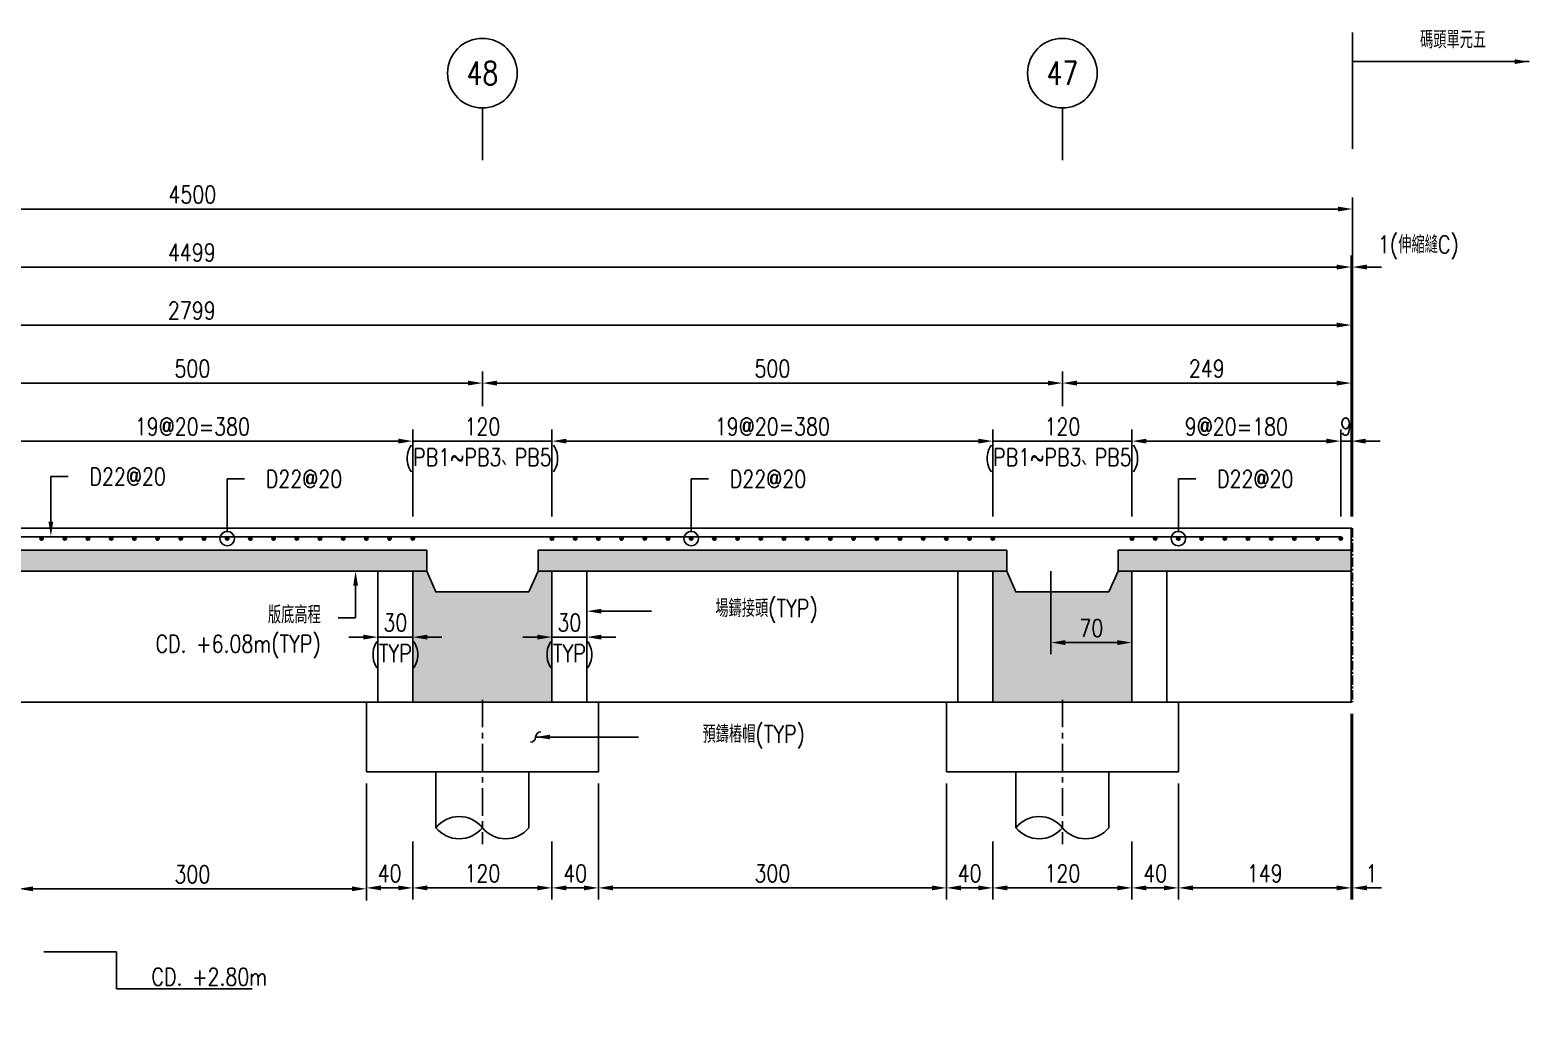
# Model space of a CAD drawing. Extents: x -791 to 13121, y -31587 to 2944.
# Drawn here: x 10634 to 11926, y -23835 to -22982 of the extents above; entities that cross this region are included whole.
import ezdxf
from ezdxf import colors
from ezdxf.entities.mleader import LeaderData, LeaderLine
from ezdxf.enums import TextEntityAlignment as Align
from ezdxf.math import Vec2, Vec3

# ---------------------------------------------------------------- set-up
doc = ezdxf.new("R2010")
doc.units = 0
doc.header["$LTSCALE"] = 0.05
doc.linetypes.add('CENTER', pattern=[50.8, 31.75, -6.35, 6.35, -6.35])
doc.layers.get('0').update_dxf_attribs({"linetype": 'CONTINUOUS'})
doc.layers.get('Defpoints').update_dxf_attribs({"linetype": 'CONTINUOUS'})
for name, color, linetype in [('HB_0', 7, 'CONTINUOUS'), ('HB_DIM', 1, 'CONTINUOUS'), ('HB_ReBar', 3, 'CONTINUOUS'), ('HB_SYMBOLS', 7, 'CONTINUOUS'), ('底圖', 7, 'CONTINUOUS'), ('預鑄梁', 4, 'CONTINUOUS'), ('預鑄版_HATCH', 253, 'CONTINUOUS')]:
    doc.layers.add(name, color=color, linetype=linetype)
doc.styles.get("Standard").update_dxf_attribs({"font": 'ROMANS.shx', "width": 0.8, "bigfont": 'lchinap.shx'})
doc.dimstyles.new('50cm', dxfattribs={"dimscale": 5, "dimtxt": 3, "dimasz": 2.5, "dimexe": 2, "dimexo": 2, "dimgap": 1, "dimtad": 1, "dimdsep": 46, "dimtxsty": 'Standard', "dimcen": 0, "dimclrt": 2, "dimadec": 0, "dimazin": 0, "dimtfac": 1, "dimtix": 1, "dimtmove": 2, "dimatfit": 3, "dimfxl": 0, "dimtolj": 1, "dimtzin": 0, "dimarcsym": 0})

# ---------------------------------------------------------------- blocks, each defined once
blk = doc.blocks.new('gr_t')
at = {"layer": 'HB_SYMBOLS', "color": 4, "linetype": 'Continuous'}
blk.add_line((0, -6), (0, -15), dxfattribs=at)
blk.add_circle((0, 0), 6, dxfattribs=at)
at = {"layer": 'HB_SYMBOLS', "color": 4, "linetype": 'Continuous', "width": 0.8}
blk.add_attdef('A', text='', height=4.5, dxfattribs=at).set_placement((0, 0), align=Align.MIDDLE)
blk = doc.blocks.new('*D2261')
at = {"layer": 'Defpoints', "color": 0}
for p in [(1999, 375), (1999, 150), (2000, 150)]:
    blk.add_point(p, dxfattribs=at)
at = {"layer": 'HB_DIM', "color": 0, "lineweight": -2}
for p, q in [((1986.5, 375), (1974, 375)), ((1999, 160), (1999, 385)), ((2000, 375), (1999, 375)), ((2000, 160), (2000, 385)), ((2012.5, 375), (2025, 375))]:
    blk.add_line(p, q, dxfattribs=at)
at = {"layer": 'HB_DIM', "color": 0}
for points in [[(1986.5, 377.1), (1986.5, 372.9), (1999, 375)], [(2012.5, 377.1), (2012.5, 372.9), (2000, 375)]]:
    blk.add_solid(points, dxfattribs=at)
at = {"layer": 'HB_DIM', "color": 2, "insert": (2056.9, 391.9), "char_height": 15, "attachment_point": 5}
blk.add_mtext('\\A1;1(伸縮縫C)', dxfattribs=at)
blk = doc.blocks.new('*D2262')
at = {"layer": 'Defpoints', "color": 0}
for p in [(1690, 225), (1310, 150), (1690, 150)]:
    blk.add_point(p, dxfattribs=at)
at = {"layer": 'HB_DIM', "color": 0, "lineweight": -2}
for p, q in [((1310, 160), (1310, 235)), ((1690, 160), (1690, 235)), ((1322.5, 225), (1677.5, 225))]:
    blk.add_line(p, q, dxfattribs=at)
at = {"layer": 'HB_DIM', "color": 0}
for points in [[(1322.5, 227.1), (1322.5, 222.9), (1310, 225)], [(1677.5, 227.1), (1677.5, 222.9), (1690, 225)]]:
    blk.add_solid(points, dxfattribs=at)
at = {"layer": 'HB_DIM', "color": 2, "insert": (1500, 237.5), "char_height": 15, "attachment_point": 5}
blk.add_mtext('\\A1;19@20=380', dxfattribs=at)
blk = doc.blocks.new('ReBarPoint')
at = {"layer": 'HB_0'}
h = blk.add_hatch(color=0, dxfattribs=at)
h.dxf.hatch_style = 1
edge = h.paths.add_edge_path()
edge.add_arc((0, 0), 1.5, 0, 360)
at = {"layer": 'HB_ReBar', "color": 0}
blk.add_circle((0, 0), 1.5, dxfattribs=at)
blk = doc.blocks.new('預鑄樁帽2x2')
at = {"layer": 'HB_0'}
blk.add_lwpolyline([(-100, 0), (100, 0), (100, 60), (-100, 60)], close=True, dxfattribs=at)
blk = doc.blocks.new('PS57')
at = {"layer": '預鑄版_HATCH', "linetype": 'Continuous'}
h = blk.add_hatch(color=256, dxfattribs=at)
h.dxf.hatch_style = 2
h.paths.add_polyline_path([(0, 18), (404, 18), (404, 0), (0, 0)])
at = {"layer": 'HB_0', "color": 7, "linetype": 'Continuous'}
blk.add_lwpolyline([(0, 18), (404, 18), (404, 0), (0, 0)], close=True, dxfattribs=at)
blk = doc.blocks.new('*D2231')
at = {"layer": 'Defpoints', "color": 0}
for p in [(1190, 225), (810, 150), (1190, 150)]:
    blk.add_point(p, dxfattribs=at)
at = {"layer": 'HB_DIM', "color": 0, "lineweight": -2}
for p, q in [((810, 160), (810, 235)), ((1190, 160), (1190, 235)), ((822.5, 225), (1177.5, 225))]:
    blk.add_line(p, q, dxfattribs=at)
at = {"layer": 'HB_DIM', "color": 0}
for points in [[(822.5, 227.1), (822.5, 222.9), (810, 225)], [(1177.5, 227.1), (1177.5, 222.9), (1190, 225)]]:
    blk.add_solid(points, dxfattribs=at)
at = {"layer": 'HB_DIM', "color": 2, "insert": (1000, 237.5), "char_height": 15, "attachment_point": 5}
blk.add_mtext('\\A1;19@20=380', dxfattribs=at)
blk = doc.blocks.new('*D2233')
at = {"layer": 'Defpoints', "color": 0}
for p in [(1990, 225), (1810, 150), (1990, 150)]:
    blk.add_point(p, dxfattribs=at)
at = {"layer": 'HB_DIM', "color": 0, "lineweight": -2}
for p, q in [((1810, 160), (1810, 235)), ((1990, 160), (1990, 235)), ((1822.5, 225), (1977.5, 225))]:
    blk.add_line(p, q, dxfattribs=at)
at = {"layer": 'HB_DIM', "color": 0}
for points in [[(1822.5, 227.1), (1822.5, 222.9), (1810, 225)], [(1977.5, 227.1), (1977.5, 222.9), (1990, 225)]]:
    blk.add_solid(points, dxfattribs=at)
at = {"layer": 'HB_DIM', "color": 2, "insert": (1900, 237.5), "char_height": 15, "attachment_point": 5}
blk.add_mtext('\\A1;9@20=180', dxfattribs=at)
blk = doc.blocks.new('*D2234')
at = {"layer": 'Defpoints', "color": 0}
for p in [(1999, 225), (1990, 150), (1999, 150)]:
    blk.add_point(p, dxfattribs=at)
at = {"layer": 'HB_DIM', "color": 0, "lineweight": -2}
for p, q in [((1990, 160), (1990, 235)), ((1999, 160), (1999, 235)), ((1977.5, 225), (1965, 225)), ((1990, 225), (1999, 225)), ((2011.5, 225), (2024, 225))]:
    blk.add_line(p, q, dxfattribs=at)
at = {"layer": 'HB_DIM', "color": 0}
for points in [[(1977.5, 227.1), (1977.5, 222.9), (1990, 225)], [(2011.5, 227.1), (2011.5, 222.9), (1999, 225)]]:
    blk.add_solid(points, dxfattribs=at)
at = {"layer": 'HB_DIM', "color": 2, "insert": (1994.5, 237.5), "char_height": 15, "attachment_point": 5}
blk.add_mtext('\\A1;9', dxfattribs=at)
blk = doc.blocks.new('*D2235')
at = {"layer": 'Defpoints', "color": 0}
for p in [(1740, 123), (1810, 113), (1810, 51.4)]:
    blk.add_point(p, dxfattribs=at)
at = {"layer": 'HB_DIM', "color": 0, "lineweight": -2}
for p, q in [((1740, 113), (1740, 41.4)), ((1810, 103), (1810, 41.4)), ((1752.5, 51.4), (1797.5, 51.4))]:
    blk.add_line(p, q, dxfattribs=at)
at = {"layer": 'HB_DIM', "color": 0}
for points in [[(1752.5, 53.5), (1752.5, 49.3), (1740, 51.4)], [(1797.5, 53.5), (1797.5, 49.3), (1810, 51.4)]]:
    blk.add_solid(points, dxfattribs=at)
at = {"layer": 'HB_DIM', "color": 2, "insert": (1775, 63.9), "char_height": 15, "attachment_point": 5}
blk.add_mtext('\\A1;70', dxfattribs=at)
blk = doc.blocks.new('*D2236')
at = {"layer": 'Defpoints', "color": 0}
for p in [(1190, 56.1), (1160, 30), (1190, 30)]:
    blk.add_point(p, dxfattribs=at)
at = {"layer": 'HB_DIM', "color": 0, "lineweight": -2}
for p, q in [((1160, 40), (1160, 66.1)), ((1190, 40), (1190, 66.1)), ((1147.5, 56.1), (1135, 56.1)), ((1160, 56.1), (1190, 56.1)), ((1202.5, 56.1), (1215, 56.1))]:
    blk.add_line(p, q, dxfattribs=at)
at = {"layer": 'HB_DIM', "color": 0}
for points in [[(1147.5, 58.2), (1147.5, 54), (1160, 56.1)], [(1202.5, 58.2), (1202.5, 54), (1190, 56.1)]]:
    blk.add_solid(points, dxfattribs=at)
at = {"layer": 'HB_DIM', "color": 2, "char_height": 15, "attachment_point": 5}
for s, insert in [('\\A1;30', (1175, 68.6)), ('\\A1;(TYP)', (1175, 39.6))]:
    blk.add_mtext(s, dxfattribs=dict(at, insert=insert))
blk = doc.blocks.new('*D2237')
at = {"layer": 'Defpoints', "color": 0}
for p in [(1340, 56.1), (1310, 30), (1340, 30)]:
    blk.add_point(p, dxfattribs=at)
at = {"layer": 'HB_DIM', "color": 0, "lineweight": -2}
for p, q in [((1310, 40), (1310, 66.1)), ((1340, 40), (1340, 66.1)), ((1297.5, 56.1), (1285, 56.1)), ((1310, 56.1), (1340, 56.1)), ((1352.5, 56.1), (1365, 56.1))]:
    blk.add_line(p, q, dxfattribs=at)
at = {"layer": 'HB_DIM', "color": 0}
for points in [[(1297.5, 58.2), (1297.5, 54), (1310, 56.1)], [(1352.5, 58.2), (1352.5, 54), (1340, 56.1)]]:
    blk.add_solid(points, dxfattribs=at)
at = {"layer": 'HB_DIM', "color": 2, "char_height": 15, "attachment_point": 5}
for s, insert in [('\\A1;30', (1325, 68.6)), ('\\A1;(TYP)', (1325, 39.6))]:
    blk.add_mtext(s, dxfattribs=dict(at, insert=insert))
blk = doc.blocks.new('*D2238')
at = {"layer": 'Defpoints', "color": 0}
for p in [(1350, -60), (1650, -60), (1650, -160)]:
    blk.add_point(p, dxfattribs=at)
at = {"layer": 'HB_DIM', "color": 0, "lineweight": -2}
for p, q in [((1350, -70), (1350, -170)), ((1650, -70), (1650, -170)), ((1362.5, -160), (1637.5, -160))]:
    blk.add_line(p, q, dxfattribs=at)
at = {"layer": 'HB_DIM', "color": 0}
for points in [[(1362.5, -157.9), (1362.5, -162.1), (1350, -160)], [(1637.5, -157.9), (1637.5, -162.1), (1650, -160)]]:
    blk.add_solid(points, dxfattribs=at)
at = {"layer": 'HB_DIM', "color": 2, "insert": (1500, -147.5), "char_height": 15, "attachment_point": 5}
blk.add_mtext('\\A1;300', dxfattribs=at)
blk = doc.blocks.new('*D2239')
at = {"layer": 'Defpoints', "color": 0}
for p in [(1999, 0), (1850, -60), (1999, -160)]:
    blk.add_point(p, dxfattribs=at)
at = {"layer": 'HB_DIM', "color": 0, "lineweight": -2}
for p, q in [((1999, -10), (1999, -170)), ((1850, -70), (1850, -170)), ((1862.5, -160), (1986.5, -160))]:
    blk.add_line(p, q, dxfattribs=at)
at = {"layer": 'HB_DIM', "color": 0}
for points in [[(1862.5, -157.9), (1862.5, -162.1), (1850, -160)], [(1986.5, -157.9), (1986.5, -162.1), (1999, -160)]]:
    blk.add_solid(points, dxfattribs=at)
at = {"layer": 'HB_DIM', "color": 2, "insert": (1924.5, -147.5), "char_height": 15, "attachment_point": 5}
blk.add_mtext('\\A1;149', dxfattribs=at)
blk = doc.blocks.new('*D2240')
at = {"layer": 'Defpoints', "color": 0}
for p in [(1150, -60), (850, -90), (1150, -160.8)]:
    blk.add_point(p, dxfattribs=at)
at = {"layer": 'HB_DIM', "color": 0, "lineweight": -2}
for p, q in [((1150, -70), (1150, -170.8)), ((850, -100), (850, -170.8)), ((862.5, -160.8), (1137.5, -160.8))]:
    blk.add_line(p, q, dxfattribs=at)
at = {"layer": 'HB_DIM', "color": 0}
for points in [[(862.5, -158.7), (862.5, -162.9), (850, -160.8)], [(1137.5, -158.7), (1137.5, -162.9), (1150, -160.8)]]:
    blk.add_solid(points, dxfattribs=at)
at = {"layer": 'HB_DIM', "color": 2, "insert": (1000, -148.3), "char_height": 15, "attachment_point": 5}
blk.add_mtext('\\A1;300', dxfattribs=at)
blk = doc.blocks.new('*D2241')
at = {"layer": 'Defpoints', "color": 0}
for p in [(1999, 0), (2000, 0), (2000, -160)]:
    blk.add_point(p, dxfattribs=at)
at = {"layer": 'HB_DIM', "color": 0, "lineweight": -2}
for p, q in [((1999, -10), (1999, -170)), ((2000, -10), (2000, -170)), ((1986.5, -160), (1974, -160)), ((1999, -160), (2000, -160)), ((2012.5, -160), (2025, -160))]:
    blk.add_line(p, q, dxfattribs=at)
at = {"layer": 'HB_DIM', "color": 0}
for points in [[(1986.5, -157.9), (1986.5, -162.1), (1999, -160)], [(2012.5, -157.9), (2012.5, -162.1), (2000, -160)]]:
    blk.add_solid(points, dxfattribs=at)
at = {"layer": 'HB_DIM', "color": 2, "insert": (2016.6, -147.5), "char_height": 15, "attachment_point": 5}
blk.add_mtext('\\A1;1', dxfattribs=at)
blk = doc.blocks.new('PS7a')
at = {"layer": '預鑄版_HATCH', "linetype": 'Continuous'}
h = blk.add_hatch(color=256, dxfattribs=at)
h.dxf.hatch_style = 2
h.paths.add_polyline_path([(23601.6, 1829.4), (23802.6, 1829.4), (23802.6, 1811.4), (23601.6, 1811.4)])
at = {"layer": 'HB_0', "color": 7, "linetype": 'Continuous'}
blk.add_lwpolyline([(23601.6, 1829.4), (23802.6, 1829.4), (23802.6, 1811.4), (23601.6, 1811.4)], close=True, dxfattribs=at)
blk = doc.blocks.new('*D2244')
at = {"layer": 'Defpoints', "color": 0}
for p in [(0, 425), (0, 425), (2000, 375.1)]:
    blk.add_point(p, dxfattribs=at)
at = {"layer": 'HB_DIM', "color": 0, "lineweight": -2}
for p, q in [((2000, 385.1), (2000, 435)), ((1987.5, 425), (12.5, 425))]:
    blk.add_line(p, q, dxfattribs=at)
at = {"layer": 'HB_DIM', "color": 0}
for points in [[(12.5, 427.1), (12.5, 422.9), (0, 425)], [(1987.5, 427.1), (1987.5, 422.9), (2000, 425)]]:
    blk.add_solid(points, dxfattribs=at)
at = {"layer": 'HB_DIM', "color": 2, "insert": (1000, 437.5), "char_height": 15, "attachment_point": 5}
blk.add_mtext('\\A1;4500', dxfattribs=at)
blk = doc.blocks.new('*D2245')
at = {"layer": 'Defpoints', "color": 0}
for p in [(0, 375), (0, 375), (1999, 275.1)]:
    blk.add_point(p, dxfattribs=at)
at = {"layer": 'HB_DIM', "color": 0, "lineweight": -2}
for p, q in [((1986.5, 375), (12.5, 375)), ((1999, 285.1), (1999, 385))]:
    blk.add_line(p, q, dxfattribs=at)
at = {"layer": 'HB_DIM', "color": 0}
for points in [[(12.5, 377.1), (12.5, 372.9), (0, 375)], [(1986.5, 377.1), (1986.5, 372.9), (1999, 375)]]:
    blk.add_solid(points, dxfattribs=at)
at = {"layer": 'HB_DIM', "color": 2, "insert": (999.5, 387.5), "char_height": 15, "attachment_point": 5}
blk.add_mtext('\\A1;4499', dxfattribs=at)
blk = doc.blocks.new('_DotBlank')
at = {"color": 0, "linetype": 'ByBlock', "lineweight": -2}
blk.add_line((-0.5, 0), (-1, 0), dxfattribs=at)
blk.add_circle((0, 0), 0.5, dxfattribs=at)
blk = doc.blocks.new('PB2')
at = {"layer": 'HB_0'}
h = blk.add_hatch(color=253, dxfattribs=at)
h.dxf.hatch_style = 1
h.paths.add_polyline_path([(0, 0), (0, 113), (12, 113), (20, 95), (100, 95), (108, 113), (120, 113), (120, 0)])
at = {"layer": '預鑄梁'}
blk.add_lwpolyline([(0, 0), (0, 113), (12, 113), (20, 95), (100, 95), (108, 113), (120, 113), (120, 0), (0, 0)], dxfattribs=at)
blk = doc.blocks.new('*D2246')
at = {"layer": 'Defpoints', "color": 0}
for p in [(0, 325), (0, 275), (1999, 150)]:
    blk.add_point(p, dxfattribs=at)
at = {"layer": 'HB_DIM', "color": 0, "lineweight": -2}
for p, q in [((1986.5, 325), (12.5, 325)), ((1999, 160), (1999, 335))]:
    blk.add_line(p, q, dxfattribs=at)
at = {"layer": 'HB_DIM', "color": 0}
for points in [[(12.5, 327.1), (12.5, 322.9), (0, 325)], [(1986.5, 327.1), (1986.5, 322.9), (1999, 325)]]:
    blk.add_solid(points, dxfattribs=at)
at = {"layer": 'HB_DIM', "color": 2, "insert": (999.5, 337.5), "char_height": 15, "attachment_point": 5}
blk.add_mtext('\\A1;2799', dxfattribs=at)
blk = doc.blocks.new('_None')
blk = doc.blocks.new('*D2247')
at = {"layer": 'Defpoints', "color": 0}
for p in [(1999, 275), (1750, 245), (1999, 245)]:
    blk.add_point(p, dxfattribs=at)
at = {"layer": 'HB_DIM', "color": 0, "lineweight": -2}
for p, q in [((1750, 255), (1750, 285)), ((1999, 255), (1999, 285)), ((1762.5, 275), (1986.5, 275))]:
    blk.add_line(p, q, dxfattribs=at)
at = {"layer": 'HB_DIM', "color": 0}
for points in [[(1762.5, 277.1), (1762.5, 272.9), (1750, 275)], [(1986.5, 277.1), (1986.5, 272.9), (1999, 275)]]:
    blk.add_solid(points, dxfattribs=at)
at = {"layer": 'HB_DIM', "color": 2, "insert": (1874.5, 287.5), "char_height": 15, "attachment_point": 5}
blk.add_mtext('\\A1;249', dxfattribs=at)
blk = doc.blocks.new('*D2248')
at = {"layer": 'Defpoints', "color": 0}
for p in [(1250, 275), (1250, 245), (1750, 245)]:
    blk.add_point(p, dxfattribs=at)
at = {"layer": 'HB_DIM', "color": 0, "lineweight": -2}
for p, q in [((1250, 255), (1250, 285)), ((1750, 255), (1750, 285)), ((1737.5, 275), (1262.5, 275))]:
    blk.add_line(p, q, dxfattribs=at)
at = {"layer": 'HB_DIM', "color": 0}
for points in [[(1262.5, 277.1), (1262.5, 272.9), (1250, 275)], [(1737.5, 277.1), (1737.5, 272.9), (1750, 275)]]:
    blk.add_solid(points, dxfattribs=at)
at = {"layer": 'HB_DIM', "color": 2, "insert": (1500, 287.5), "char_height": 15, "attachment_point": 5}
blk.add_mtext('\\A1;500', dxfattribs=at)
blk = doc.blocks.new('*D2249')
at = {"layer": 'Defpoints', "color": 0}
for p in [(750, 275), (750, 245), (1250, 245)]:
    blk.add_point(p, dxfattribs=at)
at = {"layer": 'HB_DIM', "color": 0, "lineweight": -2}
for p, q in [((750, 255), (750, 285)), ((1250, 255), (1250, 285)), ((1237.5, 275), (762.5, 275))]:
    blk.add_line(p, q, dxfattribs=at)
at = {"layer": 'HB_DIM', "color": 0}
for points in [[(762.5, 277.1), (762.5, 272.9), (750, 275)], [(1237.5, 277.1), (1237.5, 272.9), (1250, 275)]]:
    blk.add_solid(points, dxfattribs=at)
at = {"layer": 'HB_DIM', "color": 2, "insert": (1000, 287.5), "char_height": 15, "attachment_point": 5}
blk.add_mtext('\\A1;500', dxfattribs=at)
blk = doc.blocks.new('*D2254')
at = {"layer": 'Defpoints', "color": 0}
for p in [(1190, 225), (1190, 150), (1310, 150)]:
    blk.add_point(p, dxfattribs=at)
at = {"layer": 'HB_DIM', "color": 0, "lineweight": -2}
for p, q in [((1190, 160), (1190, 235)), ((1310, 160), (1310, 235)), ((1177.5, 225), (1165, 225)), ((1310, 225), (1190, 225)), ((1322.5, 225), (1335, 225))]:
    blk.add_line(p, q, dxfattribs=at)
at = {"layer": 'HB_DIM', "color": 0}
for points in [[(1177.5, 227.1), (1177.5, 222.9), (1190, 225)], [(1322.5, 227.1), (1322.5, 222.9), (1310, 225)]]:
    blk.add_solid(points, dxfattribs=at)
at = {"layer": 'HB_DIM', "color": 2, "char_height": 15, "attachment_point": 5}
for s, insert in [('\\A1;120', (1250, 237.5)), ('\\A1;(PB1~PB3、PB5)', (1250, 208.6))]:
    blk.add_mtext(s, dxfattribs=dict(at, insert=insert))
blk = doc.blocks.new('*D2255')
at = {"layer": 'Defpoints', "color": 0}
for p in [(1690, 225), (1690, 150), (1810, 150)]:
    blk.add_point(p, dxfattribs=at)
at = {"layer": 'HB_DIM', "color": 0, "lineweight": -2}
for p, q in [((1690, 160), (1690, 235)), ((1810, 160), (1810, 235)), ((1677.5, 225), (1665, 225)), ((1810, 225), (1690, 225)), ((1822.5, 225), (1835, 225))]:
    blk.add_line(p, q, dxfattribs=at)
at = {"layer": 'HB_DIM', "color": 0}
for points in [[(1677.5, 227.1), (1677.5, 222.9), (1690, 225)], [(1822.5, 227.1), (1822.5, 222.9), (1810, 225)]]:
    blk.add_solid(points, dxfattribs=at)
at = {"layer": 'HB_DIM', "color": 2, "char_height": 15, "attachment_point": 5}
for s, insert in [('\\A1;120', (1750, 237.5)), ('\\A1;(PB1~PB3、PB5)', (1750, 208.6))]:
    blk.add_mtext(s, dxfattribs=dict(at, insert=insert))
blk = doc.blocks.new('80cm直樁')
at = {"layer": 'HB_0', "linetype": 'Continuous'}
for p, q in [((-40, -48.1), (-40, 0)), ((40, -48.1), (40, 0))]:
    blk.add_line(p, q, dxfattribs=at)
for points in [[(-40, -48.1, -0.48), (0, -48.1, 0.48), (40, -48.1, 0.48)], [(-40, -48.1, 0.48), (0, -48.1, 0.48)]]:
    blk.add_lwpolyline(points, format="xyb", dxfattribs=at)
at = {"layer": 'HB_DIM', "color": 1, "linetype": 'CENTER', "ltscale": 15}
blk.add_line((0, 62.2), (0, -62.2), dxfattribs=at)
blk = doc.blocks.new('*D2265')
at = {"layer": 'Defpoints', "color": 0}
for p in [(1190, -110), (1310, -110), (1310, -160)]:
    blk.add_point(p, dxfattribs=at)
at = {"layer": 'HB_DIM', "color": 0, "lineweight": -2}
for p, q in [((1190, -120), (1190, -170)), ((1310, -120), (1310, -170)), ((1202.5, -160), (1297.5, -160))]:
    blk.add_line(p, q, dxfattribs=at)
at = {"layer": 'HB_DIM', "color": 0}
for points in [[(1202.5, -157.9), (1202.5, -162.1), (1190, -160)], [(1297.5, -157.9), (1297.5, -162.1), (1310, -160)]]:
    blk.add_solid(points, dxfattribs=at)
at = {"layer": 'HB_DIM', "color": 2, "insert": (1250, -147.5), "char_height": 15, "attachment_point": 5}
blk.add_mtext('\\A1;120', dxfattribs=at)
blk = doc.blocks.new('*D2266')
at = {"layer": 'Defpoints', "color": 0}
for p in [(1350, -60), (1310, -110), (1310, -160)]:
    blk.add_point(p, dxfattribs=at)
at = {"layer": 'HB_DIM', "color": 0, "lineweight": -2}
for p, q in [((1350, -70), (1350, -170)), ((1310, -120), (1310, -170)), ((1337.5, -160), (1322.5, -160))]:
    blk.add_line(p, q, dxfattribs=at)
at = {"layer": 'HB_DIM', "color": 0}
for points in [[(1322.5, -157.9), (1322.5, -162.1), (1310, -160)], [(1337.5, -157.9), (1337.5, -162.1), (1350, -160)]]:
    blk.add_solid(points, dxfattribs=at)
at = {"layer": 'HB_DIM', "color": 2, "insert": (1330, -147.5), "char_height": 15, "attachment_point": 5}
blk.add_mtext('\\A1;40', dxfattribs=at)
blk = doc.blocks.new('*D2267')
at = {"layer": 'Defpoints', "color": 0}
for p in [(1150, -60), (1190, -110), (1150, -160)]:
    blk.add_point(p, dxfattribs=at)
at = {"layer": 'HB_DIM', "color": 0, "lineweight": -2}
for p, q in [((1150, -70), (1150, -170)), ((1190, -120), (1190, -170)), ((1177.5, -160), (1162.5, -160))]:
    blk.add_line(p, q, dxfattribs=at)
at = {"layer": 'HB_DIM', "color": 0}
for points in [[(1162.5, -157.9), (1162.5, -162.1), (1150, -160)], [(1177.5, -157.9), (1177.5, -162.1), (1190, -160)]]:
    blk.add_solid(points, dxfattribs=at)
at = {"layer": 'HB_DIM', "color": 2, "insert": (1170, -147.5), "char_height": 15, "attachment_point": 5}
blk.add_mtext('\\A1;40', dxfattribs=at)
blk = doc.blocks.new('*D2268')
at = {"layer": 'Defpoints', "color": 0}
for p in [(1690, -110), (1810, -110), (1810, -160)]:
    blk.add_point(p, dxfattribs=at)
at = {"layer": 'HB_DIM', "color": 0, "lineweight": -2}
for p, q in [((1690, -120), (1690, -170)), ((1810, -120), (1810, -170)), ((1702.5, -160), (1797.5, -160))]:
    blk.add_line(p, q, dxfattribs=at)
at = {"layer": 'HB_DIM', "color": 0}
for points in [[(1702.5, -157.9), (1702.5, -162.1), (1690, -160)], [(1797.5, -157.9), (1797.5, -162.1), (1810, -160)]]:
    blk.add_solid(points, dxfattribs=at)
at = {"layer": 'HB_DIM', "color": 2, "insert": (1750, -147.5), "char_height": 15, "attachment_point": 5}
blk.add_mtext('\\A1;120', dxfattribs=at)
blk = doc.blocks.new('*D2269')
at = {"layer": 'Defpoints', "color": 0}
for p in [(1850, -60), (1810, -110), (1810, -160)]:
    blk.add_point(p, dxfattribs=at)
at = {"layer": 'HB_DIM', "color": 0, "lineweight": -2}
for p, q in [((1850, -70), (1850, -170)), ((1810, -120), (1810, -170)), ((1837.5, -160), (1822.5, -160))]:
    blk.add_line(p, q, dxfattribs=at)
at = {"layer": 'HB_DIM', "color": 0}
for points in [[(1822.5, -157.9), (1822.5, -162.1), (1810, -160)], [(1837.5, -157.9), (1837.5, -162.1), (1850, -160)]]:
    blk.add_solid(points, dxfattribs=at)
at = {"layer": 'HB_DIM', "color": 2, "insert": (1830, -147.5), "char_height": 15, "attachment_point": 5}
blk.add_mtext('\\A1;40', dxfattribs=at)
blk = doc.blocks.new('*D2270')
at = {"layer": 'Defpoints', "color": 0}
for p in [(1650, -60), (1690, -110), (1650, -160)]:
    blk.add_point(p, dxfattribs=at)
at = {"layer": 'HB_DIM', "color": 0, "lineweight": -2}
for p, q in [((1650, -70), (1650, -170)), ((1690, -120), (1690, -170)), ((1677.5, -160), (1662.5, -160))]:
    blk.add_line(p, q, dxfattribs=at)
at = {"layer": 'HB_DIM', "color": 0}
for points in [[(1662.5, -157.9), (1662.5, -162.1), (1650, -160)], [(1677.5, -157.9), (1677.5, -162.1), (1690, -160)]]:
    blk.add_solid(points, dxfattribs=at)
at = {"layer": 'HB_DIM', "color": 2, "insert": (1670, -147.5), "char_height": 15, "attachment_point": 5}
blk.add_mtext('\\A1;40', dxfattribs=at)
blk = doc.blocks.new('斷面圖P右')
at = {"layer": 'HB_0', "color": 1, "linetype": 'CENTER', "ltscale": 5}
blk.add_line((2000, 150), (2000, 0), dxfattribs=at)
at = {"layer": 'HB_0', "color": 252}
for p, q in [((1160, 113), (1160, 0)), ((1340, 113), (1340, 0)), ((1660, 113), (1660, 0)), ((1840, 113), (1840, 0))]:
    blk.add_line(p, q, dxfattribs=at)
at = {"layer": 'HB_0', "color": 4}
blk.add_lwpolyline([(0, 113), (190, 113), (190, -155), (310, -155), (310, -42), (690, -42), (690, -155), (810, -155), (810, 113), (1190, 113), (1190, 0), (1310, 0), (1310, 113), (1690, 113), (1690, 0), (1810, 0), (1810, 113), (1999, 113), (1999, 150), (0, 150)], dxfattribs=at)
at = {"layer": 'HB_0'}
blk.add_lwpolyline([(1999, 113), (1999, 0), (810, 0)], dxfattribs=at)
at = {"layer": 'HB_DIM'}
blk.add_line((2000, 476.993), (2000, 576.993), dxfattribs=at)
at = {"layer": 'HB_ReBar'}
blk.add_lwpolyline([(1990, 142.5), (702.5, 142.5)], dxfattribs=at)
at = {"layer": 'HB_0'}
for name, p in [('PS57', (798, 113)), ('PS57', (1298, 113)), ('PB2', (1190, 0)), ('PB2', (1690, 0)), ('預鑄樁帽2x2', (1250, -60)), ('80cm直樁', (1250, -60)), ('預鑄樁帽2x2', (1750, -60)), ('80cm直樁', (1750, -60))]:
    blk.add_blockref(name, p, dxfattribs=at)
at = {"layer": 'HB_0', "xscale": -1}
blk.add_blockref('PS7a', (25600.607, -1698.38), dxfattribs=at)
at = {"layer": 'HB_ReBar'}
for p in [(870, 141), (890, 141), (910, 141), (930, 141), (950, 141), (970, 141), (990, 141), (1010, 141), (1030, 141), (1050, 141), (1070, 141), (1090, 141), (1110, 141), (1130, 141), (1150, 141), (1170, 141), (1190, 141), (1310, 141), (1330, 141), (1350, 141), (1370, 141), (1390, 141), (1410, 141), (1430, 141), (1450, 141), (1470, 141), (1490, 141), (1510, 141), (1530, 141), (1550, 141), (1570, 141), (1590, 141), (1610, 141), (1630, 141), (1650, 141), (1670, 141), (1690, 141), (1810, 141), (1830, 141), (1850, 141), (1870, 141), (1890, 141), (1910, 141), (1930, 141), (1950, 141), (1970, 141), (1990, 141)]:
    blk.add_blockref('ReBarPoint', p, dxfattribs=at)
at = {"layer": '底圖'}
ref = blk.add_blockref('gr_t', (1250, 542.059), dxfattribs=dict(at, xscale=5, yscale=5, zscale=5))
ref.add_attrib('A', '48', dxfattribs={"layer": 'HB_SYMBOLS', "color": 4, "linetype": 'Continuous', "height": 20, "width": 0.8}).set_placement((1250, 542.059), align=Align.MIDDLE)
ref = blk.add_blockref('gr_t', (1750, 542.059), dxfattribs=dict(at, xscale=5, yscale=5, zscale=5))
ref.add_attrib('A', '47', dxfattribs={"layer": 'HB_SYMBOLS', "color": 4, "linetype": 'Continuous', "height": 20, "width": 0.8}).set_placement((1750, 542.059), align=Align.MIDDLE)
at = {"layer": 'HB_DIM', "color": 2, "insert": (2115.317, 578.401), "char_height": 15, "attachment_point": 3}
blk.add_mtext('碼頭單元五', dxfattribs=at)
at = {"layer": 'HB_DIM'}
for base, p1, p2, text, picture, middle in [((0, 425), (2000, 375.108), (0, 425), '4500', '*D2244', (1000, 437.5)), ((0, 375), (1999, 275.108), (0, 375), '4499', '*D2245', (999.5, 387.5)), ((1190, 225), (810, 150), (1190, 150), '19@20=<>', '*D2231', (1000, 237.5)), ((1690, 225), (1310, 150), (1690, 150), '19@20=<>', '*D2262', (1500, 237.5)), ((1990, 225), (1810, 150), (1990, 150), '9@20=<>', '*D2233', (1900, 237.5)), ((1190, 56.078), (1160, 30), (1190, 30), '<>\\X(TYP)', '*D2236', (1175, 56.078)), ((1340, 56.078), (1310, 30), (1340, 30), '<>\\X(TYP)', '*D2237', (1325, 56.078))]:
    dim = blk.add_linear_dim(base=base, p1=p1, p2=p2, text=text, dimstyle='50cm', dxfattribs=at)
    dim.commit()
    dim.dimension.update_dxf_attribs({"geometry": picture, "text_midpoint": middle})
dim = blk.add_linear_dim(base=(1999, 375), p1=(2000, 150), p2=(1999, 150), text='<>(伸縮縫C)', dimstyle='50cm', dxfattribs=at)
dim.commit()
dim.dimension.update_dxf_attribs({"geometry": '*D2261', "text_midpoint": (2056.852, 391.875), "dimtype": 160})
dim = blk.add_linear_dim(base=(0, 325), p1=(1999, 150), p2=(0, 275), angle=180, text='2799', dimstyle='50cm', override={"dimse2": 1}, dxfattribs=at)
dim.commit()
dim.dimension.update_dxf_attribs({"geometry": '*D2246', "text_midpoint": (999.5, 337.5)})
for base, p1, p2, picture, middle in [((750, 275), (1250, 245), (750, 245), '*D2249', (1000, 287.5)), ((1250, 275), (1750, 245), (1250, 245), '*D2248', (1500, 287.5)), ((1999, 275), (1750, 245), (1999, 245), '*D2247', (1874.5, 287.5)), ((1999, 225), (1990, 150), (1999, 150), '*D2234', (1994.5, 237.5)), ((1810, 51.408), (1740, 123), (1810, 113), '*D2235', (1775, 63.908)), ((1999, -160), (1850, -60), (1999, 0), '*D2239', (1924.5, -147.5)), ((1150, -160.811), (850, -90), (1150, -60), '*D2240', (1000, -148.311)), ((1150, -160), (1190, -110), (1150, -60), '*D2267', (1170, -147.5)), ((1310, -160), (1350, -60), (1310, -110), '*D2266', (1330, -147.5)), ((1650, -160), (1350, -60), (1650, -60), '*D2238', (1500, -147.5)), ((1650, -160), (1690, -110), (1650, -60), '*D2270', (1670, -147.5)), ((1810, -160), (1850, -60), (1810, -110), '*D2269', (1830, -147.5)), ((1310, -160), (1190, -110), (1310, -110), '*D2265', (1250, -147.5)), ((1810, -160), (1690, -110), (1810, -110), '*D2268', (1750, -147.5))]:
    dim = blk.add_linear_dim(base=base, p1=p1, p2=p2, dimstyle='50cm', dxfattribs=at)
    dim.commit()
    dim.dimension.update_dxf_attribs({"geometry": picture, "text_midpoint": middle})
for base, p1, p2, picture, middle in [((1190, 225), (1310, 150), (1190, 150), '*D2254', (1250, 225)), ((1690, 225), (1810, 150), (1690, 150), '*D2255', (1750, 225))]:
    dim = blk.add_linear_dim(base=base, p1=p1, p2=p2, angle=180, text='<>\\X(PB1~PB3、PB5)', dimstyle='50cm', dxfattribs=at)
    dim.commit()
    dim.dimension.update_dxf_attribs({"geometry": picture, "text_midpoint": middle})
dim = blk.add_linear_dim(base=(2000, -160), p1=(1999, 0), p2=(2000, 0), dimstyle='50cm', dxfattribs=at)
dim.commit()
dim.dimension.update_dxf_attribs({"geometry": '*D2241', "text_midpoint": (2016.557, -147.5), "dimtype": 160})
blk.add_leader([(2152.263, 551.993), (2000, 551.993)], dimstyle='50cm', dxfattribs=at)
blk.add_leader([(1295.886, -30), (1384.678, -30)], dimstyle='50cm', override={"dimgap": 1, "dimtad": 0, "dimldrblk": 'Integral'}, dxfattribs=at)
ml = blk.add_multileader_mtext('Standard', dxfattribs=at)
ml.set_content('D22@20', color=2)
ml.set_leader_properties(color=1)
ml.build(insert=Vec2(0, 0))
ml.multileader.update_dxf_attribs({"dogleg_length": 3, "arrow_head_size": 12.5, "scale": 5})
ctx = ml.context
ctx.base_point, ctx.scale, ctx.char_height, ctx.arrow_head_size, ctx.landing_gap_size, ctx.plane_origin = Vec3(893.005, 194.417), 5, 15, 12.5, 15, Vec3(878.005, 143.024)
ctx.text_align_type = 2
notes = []
notes.append((ctx, [(0, (1, 1, 0), (878.005, 194.417), (1, 0), 15, [(0, [(878.005, 143.024)], 0, [])])]))
ctx.mtext.insert, ctx.mtext.alignment, ctx.mtext.flow_direction = Vec3(977.148, 201.917), 3, 5
ml = blk.add_multileader_mtext('Standard', dxfattribs=at)
ml.set_content('D22@20', color=2)
ml.set_leader_properties(color=1)
ml.set_arrow_properties(name='DOTBLANK')
ml.build(insert=Vec2(0, 0))
ml.multileader.update_dxf_attribs({"dogleg_length": 3, "arrow_head_size": 12.5, "scale": 5})
ctx = ml.context
ctx.base_point, ctx.scale, ctx.char_height, ctx.arrow_head_size, ctx.landing_gap_size, ctx.plane_origin = Vec3(1045, 192.393), 5, 15, 12.5, 15, Vec3(1030, 141)
ctx.text_align_type = 2
notes.append((ctx, [(0, (1, 1, 0), (1030, 192.393), (1, 0), 15, [(0, [(1030, 141)], 0, [])])]))
ctx.mtext.insert, ctx.mtext.alignment, ctx.mtext.flow_direction = Vec3(1129.143, 199.893), 3, 5
ml = blk.add_multileader_mtext('Standard', dxfattribs=at)
ml.set_content('D22@20', color=2)
ml.set_leader_properties(color=1)
ml.set_arrow_properties(name='DOTBLANK')
ml.build(insert=Vec2(0, 0))
ml.multileader.update_dxf_attribs({"dogleg_length": 3, "arrow_head_size": 12.5, "scale": 5})
ctx = ml.context
ctx.base_point, ctx.scale, ctx.char_height, ctx.arrow_head_size, ctx.landing_gap_size, ctx.plane_origin = Vec3(1445, 192.393), 5, 15, 12.5, 15, Vec3(1430, 141)
ctx.text_align_type = 2
notes.append((ctx, [(0, (1, 1, 0), (1430, 192.393), (1, 0), 15, [(0, [(1430, 141)], 0, [])])]))
ctx.mtext.insert, ctx.mtext.alignment, ctx.mtext.flow_direction = Vec3(1529.143, 199.893), 3, 5
ml = blk.add_multileader_mtext('Standard', dxfattribs=at)
ml.set_content('D22@20', color=2)
ml.set_leader_properties(color=1)
ml.set_arrow_properties(name='DOTBLANK')
ml.build(insert=Vec2(0, 0))
ml.multileader.update_dxf_attribs({"dogleg_length": 3, "arrow_head_size": 12.5, "scale": 5})
ctx = ml.context
ctx.base_point, ctx.scale, ctx.char_height, ctx.arrow_head_size, ctx.landing_gap_size, ctx.plane_origin = Vec3(1865, 192.393), 5, 15, 12.5, 15, Vec3(1850, 141)
ctx.text_align_type = 2
notes.append((ctx, [(0, (1, 1, 0), (1850, 192.393), (1, 0), 15, [(0, [(1850, 141)], 0, [])])]))
ctx.mtext.insert, ctx.mtext.alignment, ctx.mtext.flow_direction = Vec3(1949.143, 199.893), 3, 5
ml = blk.add_multileader_mtext('Standard', dxfattribs=at)
ml.set_content('版底高程\\PCD. +6.08m(TYP)', color=2)
ml.set_leader_properties(color=1)
ml.build(insert=Vec2(0, 0))
ml.multileader.update_dxf_attribs({"dogleg_length": 3, "arrow_head_size": 12.5, "scale": 5})
ctx = ml.context
ctx.base_point, ctx.scale, ctx.char_height, ctx.arrow_head_size, ctx.landing_gap_size, ctx.plane_origin = Vec3(938.559, 72.841), 5, 15, 12.5, 15, Vec3(1140.702, 117.001)
ctx.text_align_type = 2
notes.append((ctx, [(0, (1, 1, 0), (1140.702, 72.841), (-1, 0), 15, [(0, [(1140.702, 113)], 0, [])])]))
ctx.mtext.insert, ctx.mtext.alignment, ctx.mtext.flow_direction = Vec3(1110.702, 82.841), 3, 5
ml = blk.add_multileader_mtext('Standard', dxfattribs=at)
ml.set_content('場鑄接頭(TYP)', color=2)
ml.set_leader_properties(color=1)
ml.build(insert=Vec2(0, 0))
ml.multileader.update_dxf_attribs({"dogleg_length": 3, "arrow_head_size": 12.5, "scale": 5})
ctx = ml.context
ctx.base_point, ctx.scale, ctx.char_height, ctx.arrow_head_size, ctx.landing_gap_size, ctx.plane_origin = Vec3(1395.717, 78.43), 5, 15, 12.5, 15, Vec3(1540, 78.43)
ctx.text_align_type = 2
notes.append((ctx, [(0, (1, 1, 0), (1380.717, 78.43), (1, 0), 15, [(0, [(1340, 78.43)], 0, [])])]))
ctx.mtext.insert, ctx.mtext.alignment, ctx.mtext.flow_direction = Vec3(1539.11, 88.43), 3, 5
ml = blk.add_multileader_mtext('Standard', dxfattribs=at)
ml.set_content('預鑄樁帽(TYP)', color=2)
ml.set_leader_properties(color=1)
ml.build(insert=Vec2(0, 0))
ml.multileader.update_dxf_attribs({"dogleg_length": 3, "arrow_head_size": 12.5, "scale": 5})
ctx = ml.context
ctx.base_point, ctx.scale, ctx.char_height, ctx.arrow_head_size, ctx.landing_gap_size, ctx.plane_origin = Vec3(1384.678, -30), 5, 15, 12.5, 15, Vec3(1317.095, -60)
ctx.text_align_type = 2
notes.append((ctx, [(0, (1, 1, 0), (1369.678, -30), (1, 0), 15, [(0, [(1295.886, -30)], 0, [])])]))
ctx.mtext.insert, ctx.mtext.alignment, ctx.mtext.flow_direction = Vec3(1528.07, -20), 3, 5
ml = blk.add_multileader_mtext('Standard', dxfattribs=at)
ml.set_content('CD. +2.80m', color=2)
ml.set_leader_properties(color=1)
ml.set_arrow_properties(name='NONE')
ml.build(insert=Vec2(0, 0))
ml.multileader.update_dxf_attribs({"text_left_attachment_type": 5, "text_right_attachment_type": 5, "dogleg_length": 3, "arrow_head_size": 12.5, "scale": 5})
ctx = ml.context
ctx.base_point, ctx.scale, ctx.char_height, ctx.arrow_head_size, ctx.landing_gap_size, ctx.plane_origin = Vec3(949.693, -247.099), 5, 15, 12.5, 15, Vec3(716.504, -215)
ctx.left_attachment, ctx.right_attachment = 5, 5
notes.append((ctx, [(0, (1, 1, 0), (934.693, -247.099), (1, 0), 15, [(0, [(871.994, -215), (934.693, -215)], 0, [])])]))
ctx.mtext.insert, ctx.mtext.flow_direction = Vec3(964.693, -229.099), 5
for ctx, leaders in notes:
    for number, flags, end, landing, length, lines in leaders:
        leader = LeaderData()
        leader.index, (leader.has_last_leader_line, leader.has_dogleg_vector, leader.attachment_direction) = number, flags
        leader.last_leader_point, leader.dogleg_vector, leader.dogleg_length = Vec3(end), Vec3(landing), length
        for number, points, colour, breaks in lines:
            line = LeaderLine()
            line.index, line.vertices, line.color, line.breaks = number, Vec3.list(points), colors.encode_raw_color(colour), breaks
            leader.lines.append(line)
        ctx.leaders.append(leader)

msp = doc.modelspace()

# ---------------------------------------------------------------- block references
at = {"layer": 'HB_0'}
msp.add_blockref('斷面圖P右', (9774.088, -23560.962), dxfattribs=at)

doc.saveas('drawing.dxf')
